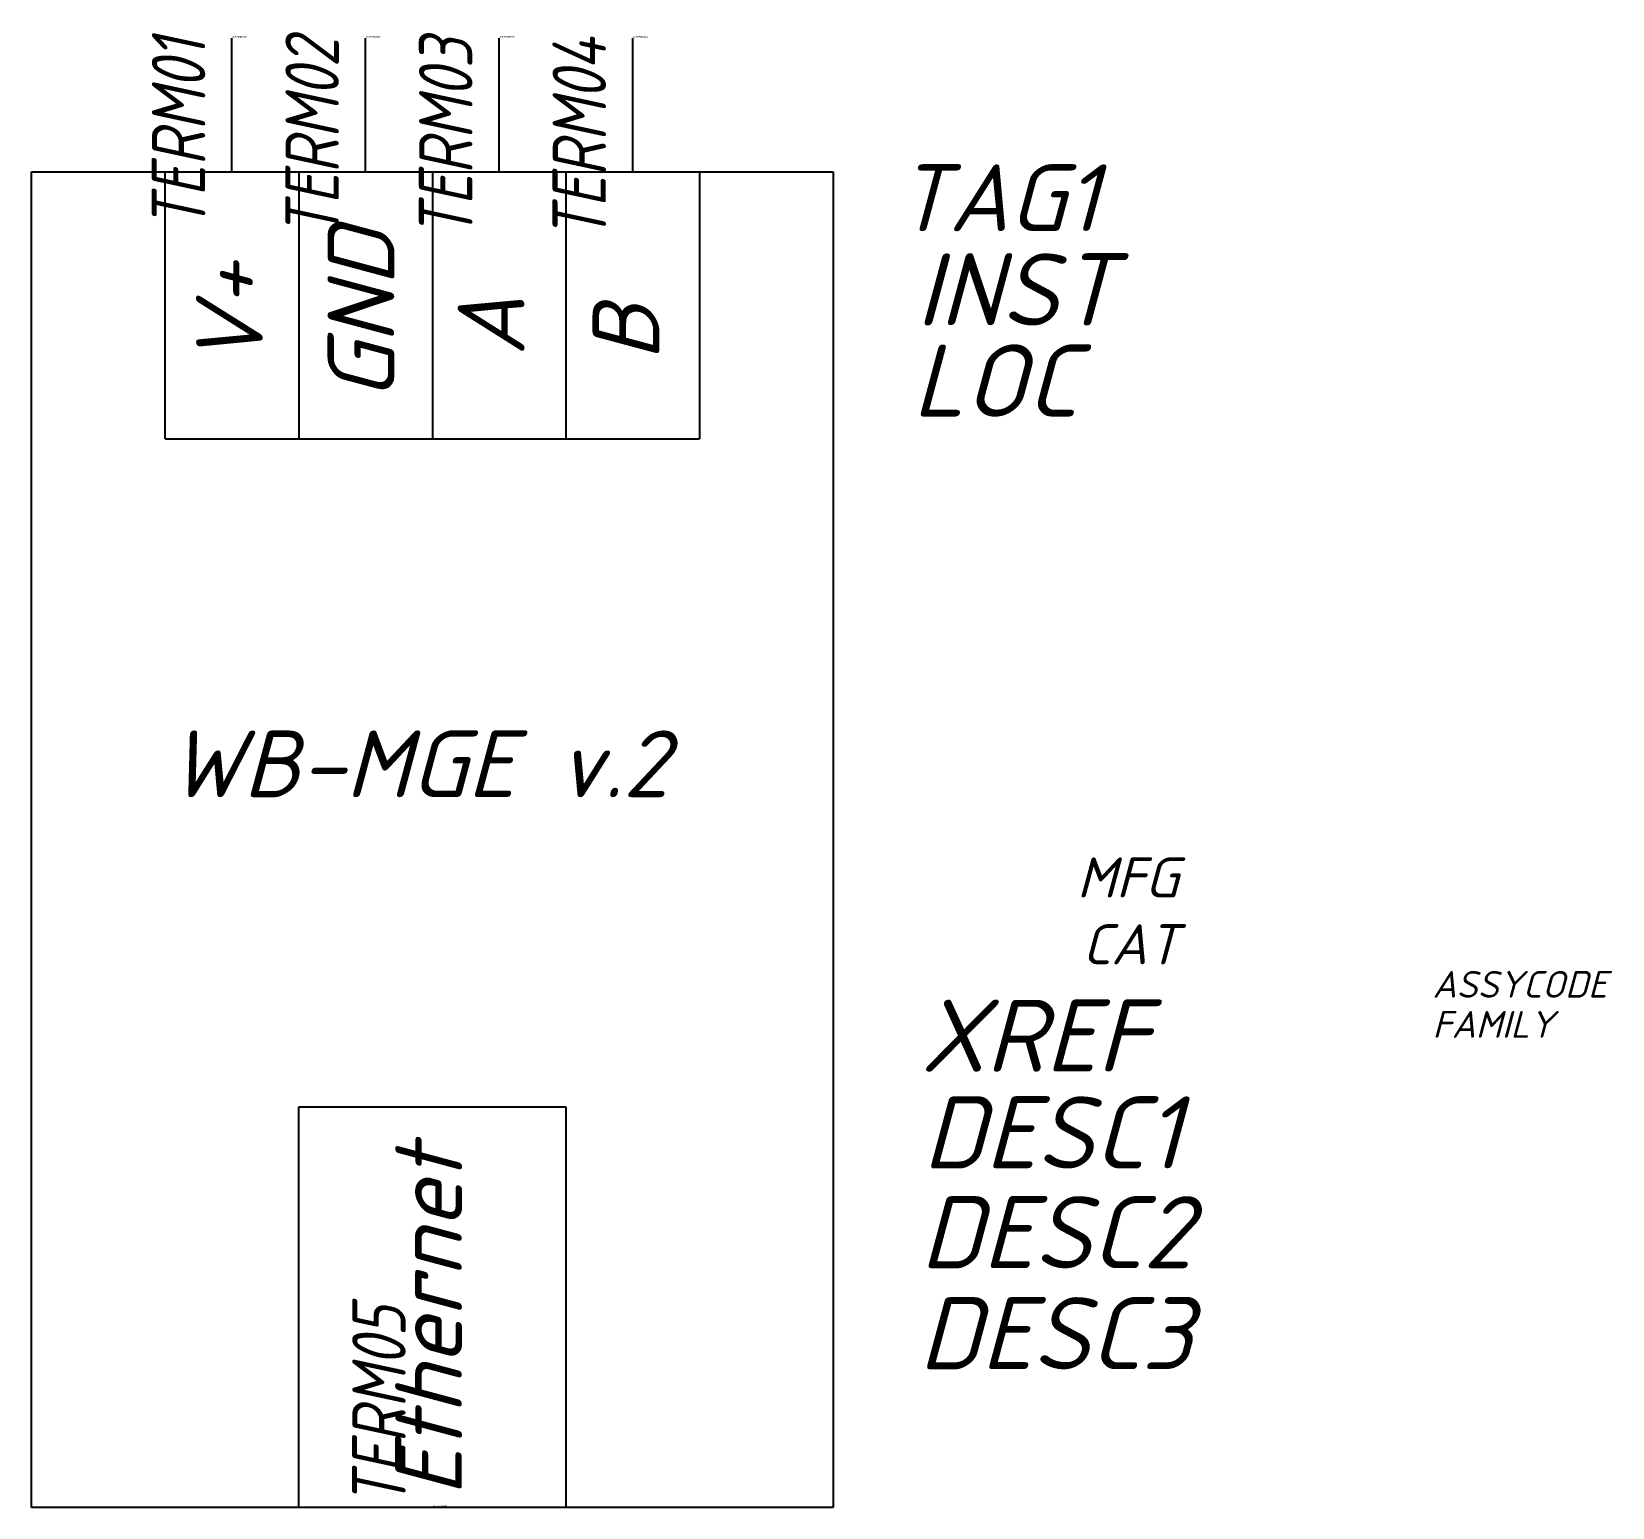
# Model space of a CAD drawing. Header units: millimetres. Extents: x -7.5 to 51.7, y -55 to 0.2.
import ezdxf
from ezdxf.enums import TextEntityAlignment as Align

# ---------------------------------------------------------------- set-up
doc = ezdxf.new("R2010")
doc.units = ezdxf.units.MM
doc.header["$LTSCALE"] = 6
doc.styles.add('WD_IEC', font='isocpeui.ttf', dxfattribs={"height": 2.5})
doc.styles.add('текст', font='isocpeui.ttf')

msp = doc.modelspace()

# ---------------------------------------------------------------- linework, layer by layer
for p, q in [((0, -5), (0, 0)), ((5, -5), (5, 0)), ((10, -5), (10, 0)), ((15, -5), (15, 0)), ((-7.5, -5), (22.5, -5)), ((-7.5, -55), (-7.5, -5)), ((-2.5, -15), (-2.5, -5)), ((2.5, -5), (2.5, -15)), ((7.5, -5), (7.5, -15)), ((12.5, -5), (12.5, -15)), ((17.5, -5), (17.5, -15)), ((22.5, -5), (22.5, -55)), ((-2.5, -15), (2.5, -15)), ((2.5, -15), (7.5, -15)), ((7.5, -15), (12.5, -15)), ((12.5, -15), (17.5, -15)), ((2.5, -55), (2.5, -40)), ((2.5, -40), (12.5, -40)), ((12.5, -40), (12.5, -55)), ((22.5, -55), (-7.5, -55))]:
    msp.add_line(p, q)

# ---------------------------------------------------------------- texts
at = {"style": 'текст'}
for s, p in [('GND', (6.083, -13.561)), ('V+', (1.15, -12.355)), ('A', (10.946, -11.907)), ('B', (15.993, -12.09)), ('Ethernet', (8.611, -54.587))]:
    msp.add_text(s, height=2.5, rotation=90, dxfattribs=at).set_placement(p)
msp.add_text('WB-MGE v.2', height=2.5, dxfattribs=at).set_placement((-2.384, -28.416))
at = {"style": 'WD_IEC', "width": 0.8}
for tag, p in [('TERM01', (-1, 0)), ('TERM02', (4, 0)), ('TERM03', (9, 0)), ('TERM04', (14, 0))]:
    msp.add_attdef(tag, text='', height=2, rotation=90, dxfattribs=at).set_placement(p, align=Align.RIGHT)
at = {"style": 'WD_IEC', "flags": 1}
for tag, p, height in [('X2TERM01', (0, 0), 0.08), ('X2TERM02', (5, 0), 0.08), ('X2TERM03', (10, 0), 0.08), ('X2TERM04', (15, 0), 0.08), ('ASSYCODE', (44.935, -35.92), 1), ('FAMILY', (44.935, -37.42), 1), ('X8TERM05', (7.5, -55), 0.08)]:
    msp.add_attdef(tag, p, '', height=height, dxfattribs=at)
at = {"style": 'WD_IEC'}
msp.add_attdef('TAG1', (24.856, -7.226), 'A', height=2.5, dxfattribs=at)
for tag, p in [('INST', (33.056, -10.758)), ('LOC', (31.665, -14.171)), ('XREF', (34.302, -38.69)), ('DESC1', (35.538, -42.314)), ('DESC2', (35.935, -46.05)), ('DESC3', (35.935, -49.83))]:
    msp.add_attdef(tag, text='', height=2.7, dxfattribs=at).set_placement(p, align=Align.RIGHT)
at = {"style": 'WD_IEC', "flags": 9}
for tag, text, p in [('MFG', 'Wiren Board', (35.435, -32.17)), ('CAT', 'WB-MGEv2', (35.435, -34.67))]:
    msp.add_attdef(tag, text=text, height=1.5, dxfattribs=at).set_placement(p, align=Align.RIGHT)
at = {"style": 'WD_IEC', "width": 0.8}
msp.add_attdef('TERM05', (6.5, -55), '', height=2, rotation=90, dxfattribs=at)

doc.saveas('drawing.dxf')
